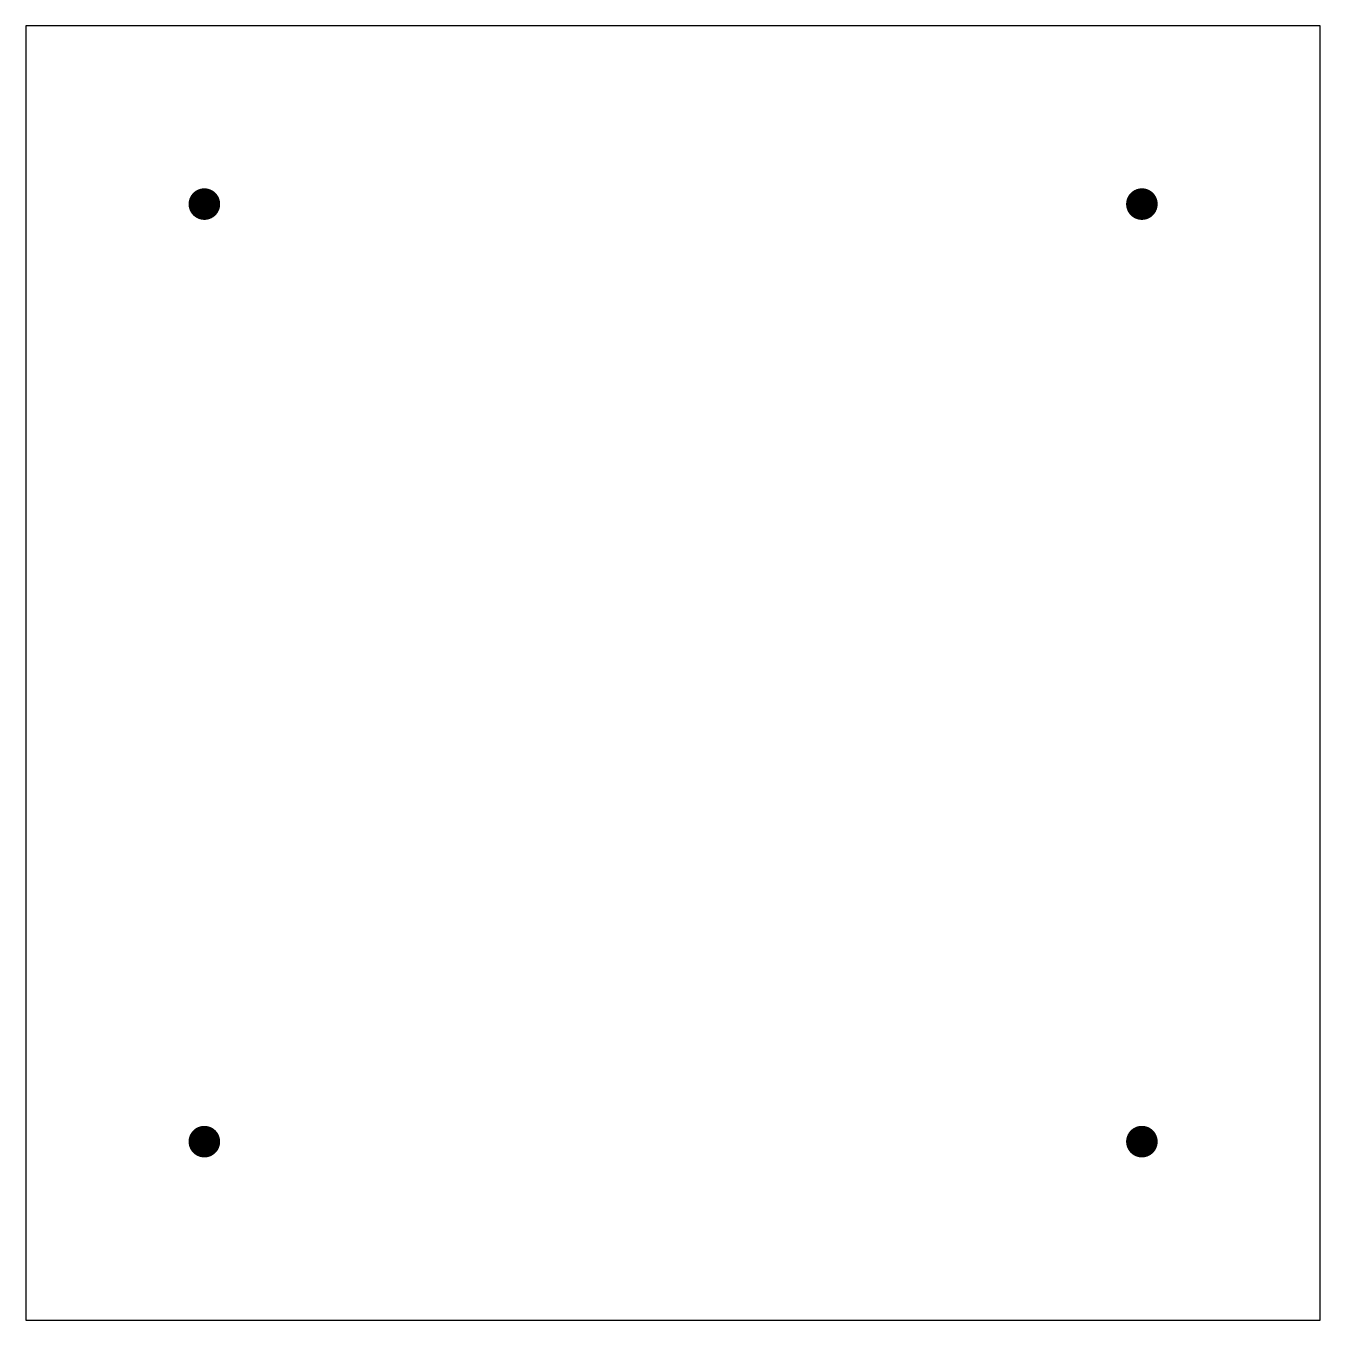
# Model space of a CAD drawing. Extents: x 0 to 5, y 0 to 5.
import ezdxf

# ---------------------------------------------------------------- set-up
doc = ezdxf.new("R2010")
doc.units = 0
doc.layers.get('0').update_dxf_attribs({"linetype": 'CONTINUOUS'})
doc.layers.add('film3', color=1, linetype='CONTINUOUS')

# ---------------------------------------------------------------- blocks, each defined once
blk = doc.blocks.new('D9508')
at = {"const_width": 0.061}
blk.add_lwpolyline([(-0.0305, 0, 1), (0.0305, 0, 1)], format="xyb", close=True, dxfattribs=at)

msp = doc.modelspace()

# ---------------------------------------------------------------- linework, layer by layer
at = {"layer": 'film3', "color": 1}
msp.add_lwpolyline([(5, 5), (0, 5), (0, 0), (5, 0), (5, 5)], dxfattribs=at)

# ---------------------------------------------------------------- block references
at = {"layer": 'film3'}
for p in [(0.6895, 4.3115), (4.3115, 4.3115), (0.6895, 0.6895), (4.3115, 0.6895)]:
    msp.add_blockref('D9508', p, dxfattribs=at)

doc.saveas('drawing.dxf')
